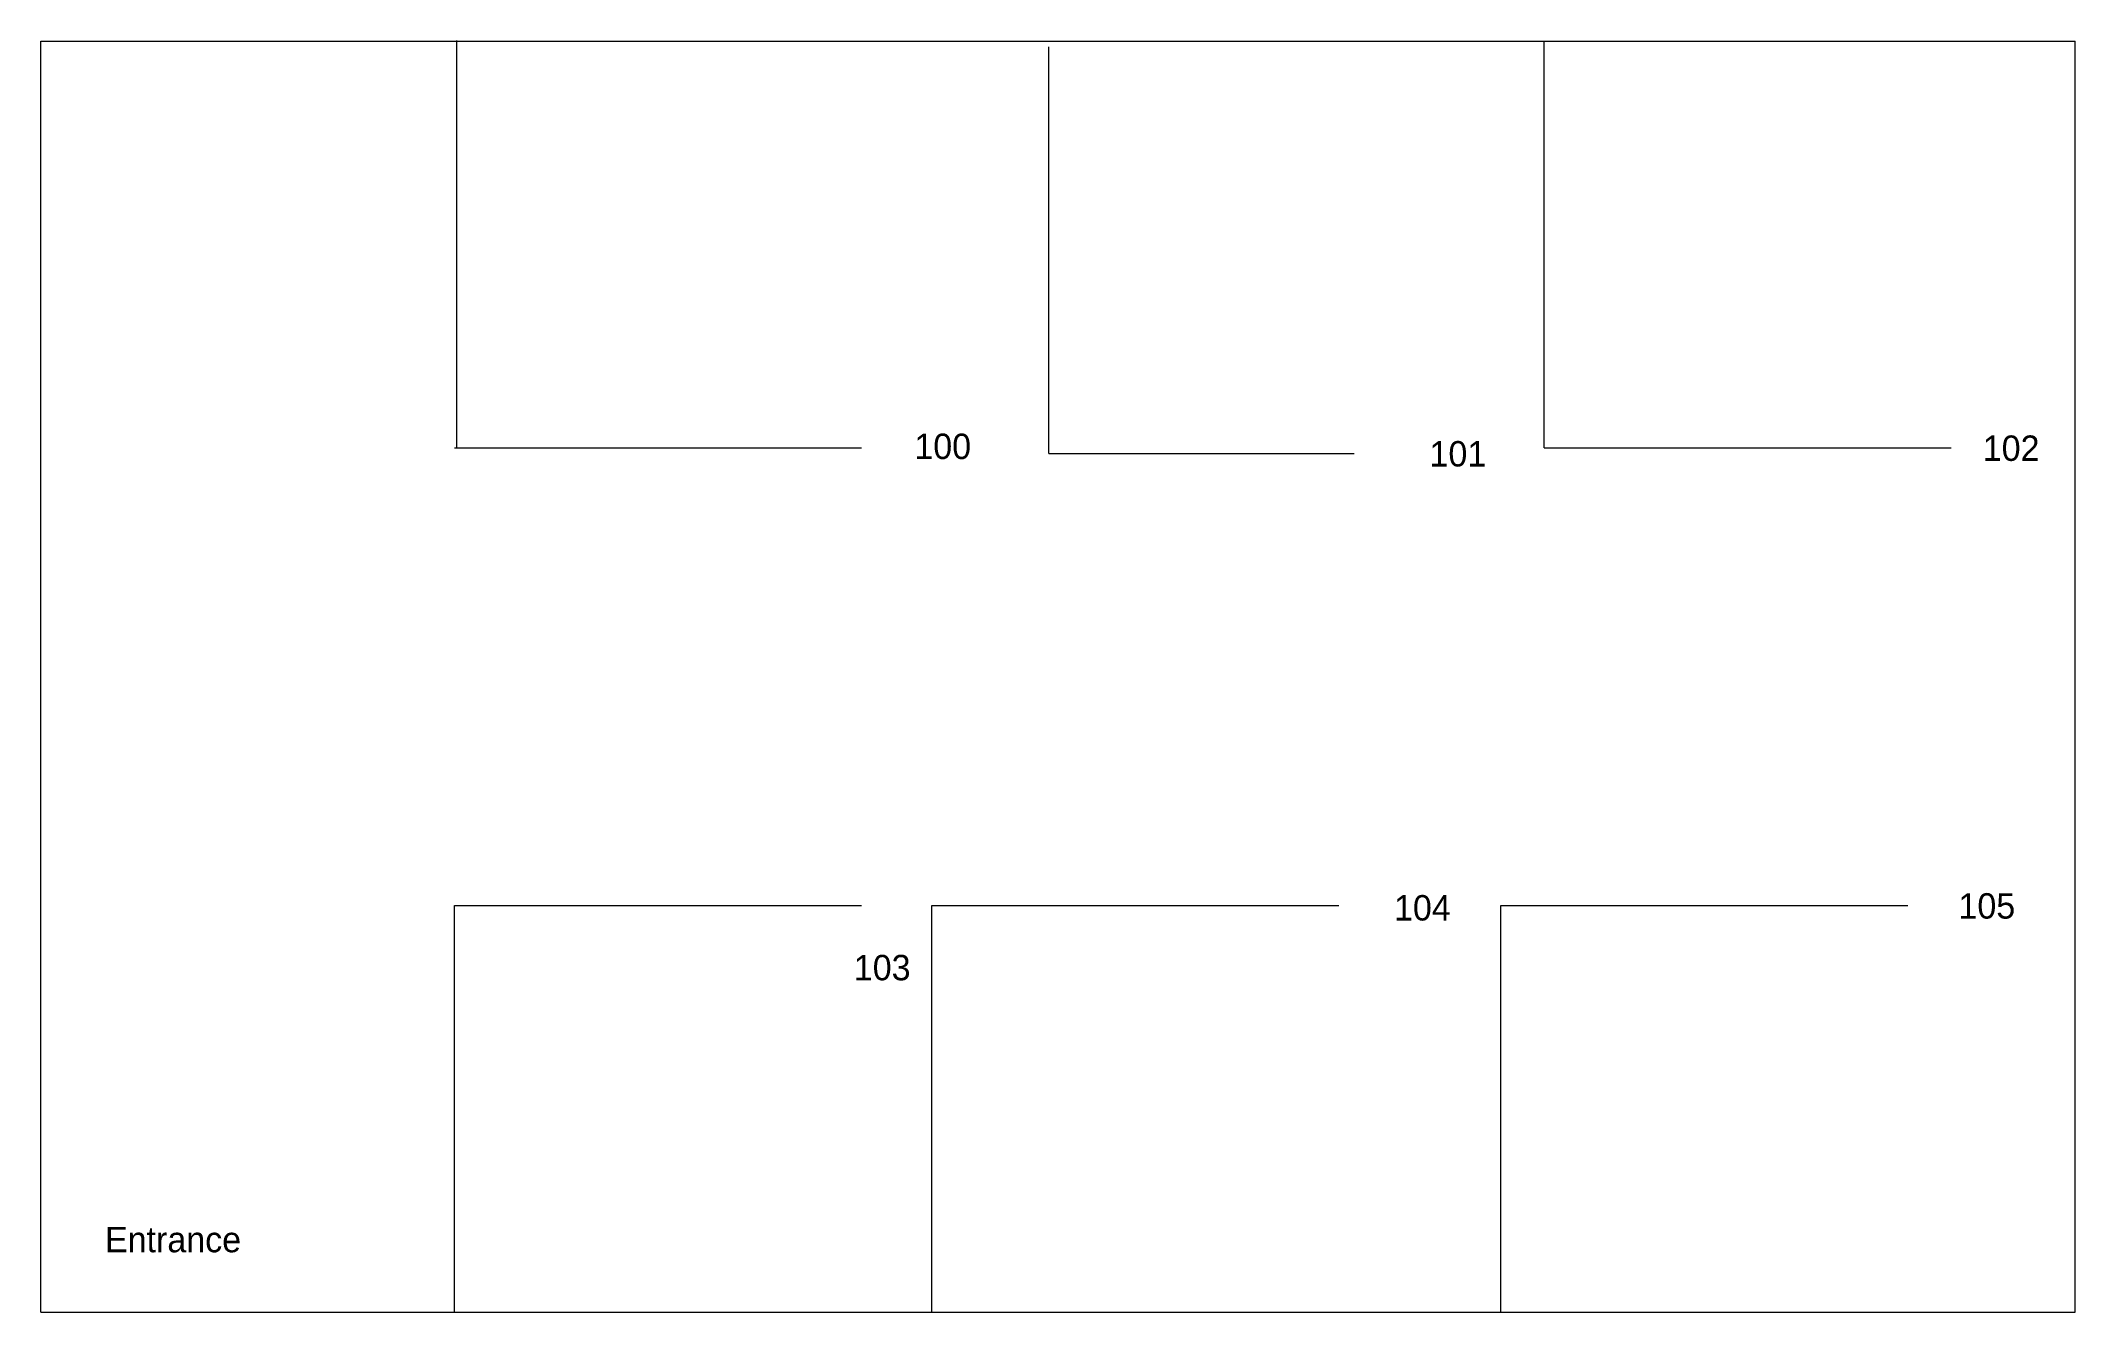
# Model space of a CAD drawing. Header units: feet. Extents: x 36 to 436, y 17 to 267.
import ezdxf

# ---------------------------------------------------------------- set-up
doc = ezdxf.new("R2010")
doc.units = ezdxf.units.FT
doc.header["$MEASUREMENT"] = 0
for name, color, linetype, lineweight in [('Entrance', 7, 'CONTINUOUS', 0), ('Rooms', 7, 'CONTINUOUS', 0), ('Walls', 7, 'CONTINUOUS', 0)]:
    doc.layers.add(name, color=color, linetype=linetype, lineweight=lineweight)
doc.styles.add('romanp', font='romanp')

msp = doc.modelspace()

# ---------------------------------------------------------------- linework, layer by layer
at = {"layer": 'Walls'}
for p, q in [((35.5, 17), (35.5, 267)), ((35.5, 267), (435.5, 267)), ((117.32, 187.13), (117.32, 267.13)), ((233.71, 185.94), (233.71, 265.94)), ((331.09, 187.04), (331.09, 267.04)), ((435.5, 17), (435.5, 267)), ((116.86, 187.04), (196.86, 187.04)), ((233.71, 185.94), (293.71, 185.94)), ((331.09, 187.04), (411.09, 187.04)), ((116.86, 17), (116.86, 97)), ((116.86, 97), (196.86, 97)), ((210.72, 17), (210.72, 97)), ((210.72, 97), (290.72, 97)), ((322.55, 17), (322.55, 97)), ((322.55, 97), (402.55, 97)), ((322.55, 97), (402.55, 97)), ((35.5, 17), (435.5, 17))]:
    msp.add_line(p, q, dxfattribs=at)

# ---------------------------------------------------------------- texts
at = {"layer": 'Entrance', "insert": (48.14, 33.81), "char_height": 5, "width": 43.3929, "attachment_point": 1, "style": 'romanp'}
msp.add_mtext('Entrance', dxfattribs=at)
at = {"layer": 'Rooms', "char_height": 5, "attachment_point": 1, "style": 'romanp'}
for s, insert, width in [('100', (207.26, 189.84), 12.1429), ('101', (308.54, 188.37), 10.9524), ('102', (417.31, 189.47), 12.1429), ('104', (301.56, 99.07), 12.6191), ('105', (412.53, 99.44), 12.1429), ('103', (195.36, 87.31), 12.1429)]:
    msp.add_mtext(s, dxfattribs=dict(at, insert=insert, width=width))

doc.saveas('drawing.dxf')
